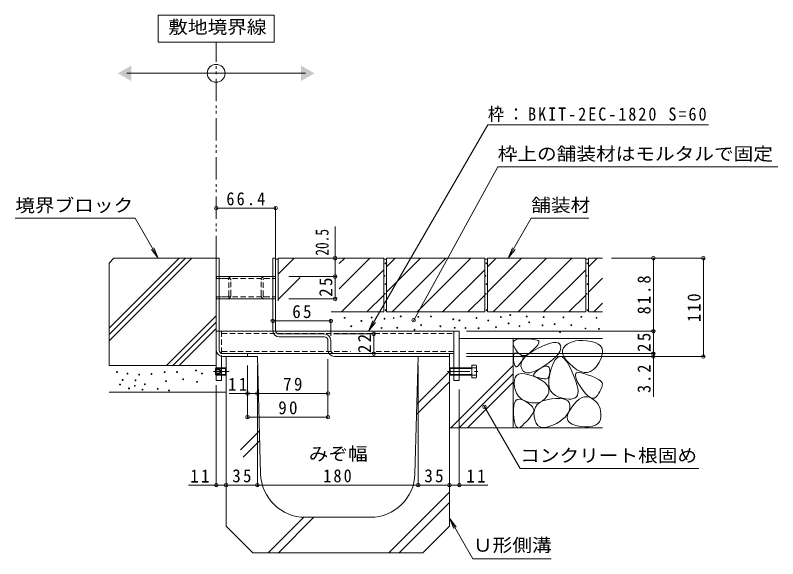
# Model space of a CAD drawing. Units: millimetres at full size, sheet at 1:5; some dimension numbers follow another scale. Extents: x -1703 to 1949, y -1363 to 1322.
# Drawn here: x 334 to 1188, y -835 to -226 of the extents above; entities that cross this region are included whole.
import ezdxf
from ezdxf.enums import TextEntityAlignment as Align

# ---------------------------------------------------------------- set-up
doc = ezdxf.new("R2010")
doc.units = ezdxf.units.MM
doc.header["$LTSCALE"] = 5
doc.header["$PDMODE"] = 32
doc.header["$PDSIZE"] = 4
for name, pattern in [('CHAIN1', [8, 5, -1, 1, -1]), ('DASHED1', [1.8, 1.2, -0.6]), ('DOUBLE_CHAIN1', [8.8, 5, -1, 0.6, -0.6, 0.6, -1])]:
    doc.linetypes.add(name, pattern=pattern)
for name, color, linetype, lineweight in [('4-0_通り芯', 7, 'Continuous', 9), ('4-3_寸法', 7, 'DASHED1', 9), ('4-4_文字', 7, 'Continuous', 9), ('4-5_建具', 7, 'Continuous', 9), ('4-E_見え係り', 7, 'Continuous', 9), ('4-F_断熱材', 6, 'Continuous', 5)]:
    doc.layers.add(name, color=color, linetype=linetype, lineweight=lineweight)
doc.styles.add('ＭＳ ゴシック', font='')
doc.styles.get('ＭＳ ゴシック').set_extended_font_data('MS Gothic')

msp = doc.modelspace()

# ---------------------------------------------------------------- linework, layer by layer
at = {"layer": '4-0_通り芯'}
for p, q in [((559.342, -601.035), (559.342, -498.235)), ((559.342, -498.235), (562.542, -498.235)), ((562.542, -601.035), (562.542, -498.235)), ((625.742, -498.235), (622.542, -498.235)), ((622.542, -579.035), (622.542, -498.235)), ((625.742, -579.035), (625.742, -498.235)), ((562.542, -518.735), (622.542, -518.735)), ((562.542, -543.735), (622.542, -543.735)), ((565.342, -580.035), (622.542, -580.035)), ((625.742, -580.035), (825.342, -580.035)), ((825.342, -580.035), (831.342, -580.035)), ((831.342, -580.035), (831.342, -635.035)), ((680.342, -583.035), (629.742, -583.035)), ((629.742, -586.235), (680.342, -586.235)), ((684.342, -601.035), (684.342, -590.235)), ((687.542, -590.235), (687.542, -601.035)), ((559.342, -601.035), (559.342, -635.035)), ((594.342, -605.035), (566.542, -605.035)), ((685.555, -605.035), (594.342, -605.035)), ((594.342, -605.035), (594.342, -608.235)), ((691.542, -605.035), (825.342, -605.035)), ((820.342, -608.235), (820.342, -605.035)), ((565.342, -608.134), (565.342, -635.035)), ((594.342, -608.235), (566.542, -608.235)), ((691.542, -608.235), (820.342, -608.235)), ((559.342, -635.035), (565.342, -635.035))]:
    msp.add_line(p, q, dxfattribs=at)
at = {"layer": '4-0_通り芯', "linetype": 'DASHED1'}
for p, q in [((559.342, -518.735), (562.542, -518.735)), ((622.542, -518.735), (625.742, -518.735)), ((559.342, -521.035), (625.742, -521.035)), ((559.342, -541.435), (625.742, -541.435)), ((559.342, -543.735), (562.542, -543.735)), ((622.542, -543.735), (625.742, -543.735)), ((565.342, -580.035), (559.342, -580.035)), ((565.342, -580.035), (565.342, -608.134)), ((622.542, -580.035), (625.742, -580.035)), ((565.342, -582.335), (825.342, -582.335)), ((565.342, -602.735), (709.548, -602.735)), ((566.542, -605.035), (565.342, -605.035)), ((577.042, -605.035), (571.055, -605.035)), ((685.555, -605.035), (691.542, -605.035)), ((738.314, -602.735), (825.342, -602.735))]:
    msp.add_line(p, q, dxfattribs=at)
at = {"layer": '4-0_通り芯', "color": 2}
for p, q in [((558.342, -621.711), (559.018, -621.035)), ((558.342, -621.711), (558.342, -628.358)), ((558.342, -621.711), (559.342, -621.711)), ((558.342, -622.541), (559.342, -622.541)), ((559.018, -621.035), (559.342, -621.035)), ((565.342, -621.035), (569.665, -621.035)), ((565.342, -621.711), (570.342, -621.711)), ((569.665, -621.035), (569.665, -629.035)), ((569.665, -621.035), (570.325, -621.694)), ((570.342, -621.711), (570.342, -628.358)), ((820.342, -621.71), (821.018, -621.034)), ((820.342, -621.71), (820.342, -628.358)), ((820.342, -621.71), (825.342, -621.71)), ((821.018, -621.034), (821.018, -629.034)), ((821.018, -621.034), (825.342, -621.034)), ((831.342, -621.034), (845.342, -621.034)), ((831.342, -621.71), (845.342, -621.71)), ((845.342, -617.845), (850.031, -617.845)), ((845.342, -617.845), (845.342, -632.224)), ((845.342, -621.034), (850.031, -621.034)), ((850.641, -619.44), (850.641, -630.629)), ((558.342, -623.041), (559.342, -623.041)), ((558.342, -627.041), (559.342, -627.041)), ((558.342, -627.541), (559.342, -627.541)), ((558.342, -628.358), (559.018, -629.034)), ((558.342, -628.358), (559.342, -628.358)), ((565.342, -628.358), (570.342, -628.358)), ((565.342, -629.035), (569.665, -629.035)), ((569.665, -629.035), (570.342, -628.358)), ((820.342, -628.358), (821.018, -629.034)), ((820.342, -628.358), (825.342, -628.358)), ((821.018, -629.034), (825.342, -629.034)), ((831.342, -628.358), (845.342, -628.358)), ((831.342, -629.034), (845.342, -629.034)), ((845.342, -629.034), (850.031, -629.034)), ((845.342, -632.224), (850.031, -632.224))]:
    msp.add_line(p, q, dxfattribs=at)
at = {"layer": '4-0_通り芯', "color": 2, "linetype": 'DASHED1'}
for p, q in [((559.342, -621.035), (565.342, -621.035)), ((559.342, -621.711), (565.342, -621.711)), ((559.342, -622.541), (563.342, -622.541)), ((563.342, -622.541), (564.774, -625.022)), ((563.342, -622.541), (563.342, -627.541)), ((825.342, -621.034), (831.342, -621.034)), ((825.342, -621.71), (831.342, -621.71)), ((559.342, -623.041), (563.342, -623.041)), ((559.342, -627.041), (563.342, -627.041)), ((559.342, -627.541), (563.342, -627.541)), ((559.342, -628.358), (565.342, -628.358)), ((559.342, -629.035), (565.342, -629.035)), ((563.342, -627.541), (564.789, -625.035)), ((825.342, -628.358), (831.342, -628.358)), ((825.342, -629.034), (831.342, -629.034))]:
    msp.add_line(p, q, dxfattribs=at)
at = {"layer": '4-0_通り芯', "color": 2, "linetype": 'CHAIN1'}
for p, q in [((573.663, -625.034), (556.163, -625.034)), ((818.138, -625.034), (852.166, -625.034))]:
    msp.add_line(p, q, dxfattribs=at)
at = {"layer": '4-0_通り芯'}
msp.add_lwpolyline([(825.342, -580.035), (825.342, -635.035), (831.342, -635.035)], dxfattribs=at)
at = {"layer": '4-0_通り芯', "color": 2}
msp.add_lwpolyline([(559.018, -621.035), (559.018, -629.034), (559.342, -629.035)], dxfattribs=at)
at = {"layer": '4-0_通り芯'}
for centre, radius, start, end in [((629.742, -579.035), 7.2, 180, 270), ((629.742, -579.035), 4, 180, 270), ((680.342, -590.235), 7.2, 0, 90), ((680.342, -590.235), 4, 0, 90), ((566.542, -601.035), 7.2, 180, 270), ((566.542, -601.035), 4, 180, 270), ((691.542, -601.035), 7.2, 180, 270), ((691.542, -601.035), 4, 180, 270)]:
    msp.add_arc(centre, radius, start, end, dxfattribs=at)
at = {"layer": '4-0_通り芯', "color": 2}
for centre, radius, start, end in [((848.251, -619.44), 2.39, 318.1441, 41.8559), ((837.223, -625.034), 13.418, 342.65606, 17.34394), ((848.251, -630.629), 2.39, 318.1441, 41.8559)]:
    msp.add_arc(centre, radius, start, end, dxfattribs=at)
at = {"layer": '4-3_寸法'}
for p, q in [((559.542, -521.035), (559.542, -518.735)), ((559.542, -518.735), (562.542, -518.735)), ((571.542, -518.735), (562.542, -518.735)), ((613.542, -518.735), (622.542, -518.735)), ((625.542, -518.735), (622.542, -518.735)), ((625.542, -521.035), (625.542, -518.735)), ((562.542, -521.035), (559.542, -521.035)), ((572.042, -521.035), (562.542, -521.035)), ((573.242, -540.235), (573.242, -522.235)), ((575.542, -539.735), (575.542, -522.735)), ((609.542, -539.735), (609.542, -522.735)), ((611.842, -540.235), (611.842, -522.235)), ((613.042, -521.035), (622.542, -521.035)), ((622.542, -521.035), (625.542, -521.035)), ((559.542, -541.435), (559.542, -543.735)), ((562.542, -541.435), (559.542, -541.435)), ((559.542, -543.735), (562.542, -543.735)), ((572.042, -541.435), (562.542, -541.435)), ((571.542, -543.735), (562.542, -543.735)), ((613.042, -541.435), (622.542, -541.435)), ((613.542, -543.735), (622.542, -543.735)), ((622.542, -541.435), (625.542, -541.435)), ((625.542, -543.735), (622.542, -543.735)), ((625.542, -541.435), (625.542, -543.735))]:
    msp.add_line(p, q, dxfattribs=at)
for centre, radius, start, end in [((571.542, -522.735), 4, 0, 90), ((613.542, -522.735), 4, 90, 180), ((572.042, -522.235), 1.2, 0, 90), ((613.042, -522.235), 1.2, 90, 180), ((571.542, -539.735), 4, 270, 0), ((572.042, -540.235), 1.2, 270, 0), ((613.542, -539.735), 4, 180, 270), ((613.042, -540.235), 1.2, 180, 270)]:
    msp.add_arc(centre, radius, start, end, dxfattribs=at)
at = {"layer": '4-4_文字'}
for p, q in [((559.342, -442.161), (625.742, -442.161)), ((625.742, -440.661), (625.742, -497.235)), ((692.389, -498.235), (692.389, -462.516)), ((692.389, -518.735), (692.389, -498.235)), ((1105.98, -498.235), (1001.625, -498.235)), ((1048.524, -498.235), (1048.524, -580.035)), ((1104.48, -498.235), (1104.48, -608.235)), ((693.889, -518.735), (640.542, -518.735)), ((692.389, -518.735), (692.389, -543.735)), ((693.889, -543.735), (640.542, -543.735)), ((622.542, -568.412), (687.542, -568.412)), ((687.542, -566.912), (687.542, -585.235)), ((1050.024, -580.035), (839.462, -580.035)), ((1048.524, -580.035), (1048.524, -605.035)), ((737.03, -583.035), (690.342, -583.035)), ((735.53, -605.035), (735.53, -583.035)), ((1050.024, -605.035), (839.462, -605.035)), ((1048.524, -605.035), (1048.524, -608.235)), ((684.342, -677.62), (684.342, -611.035)), ((1105.98, -608.235), (839.462, -608.235)), ((1048.524, -608.235), (1048.524, -653.441)), ((594.342, -677.62), (594.342, -618.235)), ((605.342, -753.822), (605.342, -618.235)), ((785.342, -753.822), (785.342, -618.235)), ((559.342, -753.822), (559.342, -640.282)), ((831.342, -753.822), (831.342, -645.035)), ((594.342, -649.674), (573.898, -649.674)), ((594.342, -649.674), (605.342, -649.674)), ((605.342, -649.674), (684.342, -649.674)), ((594.342, -676.12), (684.342, -676.12)), ((559.342, -752.322), (528.367, -752.322)), ((559.342, -752.322), (570.342, -752.322)), ((570.342, -752.322), (605.342, -752.322)), ((605.342, -752.322), (785.342, -752.322)), ((785.342, -752.322), (820.342, -752.322)), ((820.342, -752.322), (831.342, -752.322)), ((831.342, -752.322), (863.275, -752.322))]:
    msp.add_line(p, q, dxfattribs=at)
for p in [(559.342, -442.161), (625.742, -442.161), (692.389, -498.235), (1048.524, -498.235), (1104.48, -498.235), (692.389, -518.735), (692.389, -543.735), (622.542, -568.412), (687.542, -568.412), (1048.524, -580.035), (735.53, -583.035), (735.53, -605.035), (1048.524, -605.035), (1048.524, -608.235), (1104.48, -608.235), (594.342, -649.674), (605.342, -649.674), (684.342, -649.674), (594.342, -676.12), (684.342, -676.12), (559.342, -752.322), (570.342, -752.322), (605.342, -752.322), (785.342, -752.322), (820.342, -752.322), (831.342, -752.322)]:
    msp.add_point(p, dxfattribs=at)
at = {"layer": '4-5_建具', "color": 2, "linetype": 'DOUBLE_CHAIN1'}
msp.add_line((559.342, -498.235), (559.342, -256.162), dxfattribs=at)
at = {"layer": '4-5_建具'}
for p, q in [((459.184, -291.139), (659.184, -291.139)), ((863.299, -348.703), (729.74, -580.035)), ((863.299, -348.703), (1110.244, -348.703)), ((874.32, -396.014), (780.26, -567.591)), ((874.32, -396.014), (1187.688, -396.014)), ((468.531, -453.54), (334.363, -453.54)), ((494.336, -498.235), (468.531, -453.54)), ((494.336, -498.235), (486.726, -488.318)), ((494.336, -498.235), (489.552, -486.686)), ((886.067, -498.235), (890.85, -486.686)), ((886.067, -498.235), (893.676, -488.318)), ((729.74, -580.035), (734.523, -568.486)), ((729.74, -580.035), (737.349, -570.118)), ((899.449, -733.751), (859.509, -664.573)), ((899.449, -733.751), (1099.449, -733.751)), ((820.342, -789.423), (825.125, -800.971)), ((820.342, -789.423), (827.951, -799.34)), ((820.342, -789.423), (846.473, -834.683)), ((846.473, -834.683), (934.074, -834.683))]:
    msp.add_line(p, q, dxfattribs=at)
msp.add_lwpolyline([(494.184, -256.162), (624.184, -256.162), (624.184, -226.162), (494.184, -226.162)], close=True, dxfattribs=at)
msp.add_lwpolyline([(886.067, -498.235), (911.871, -453.54), (976.323, -453.54)], dxfattribs=at)
msp.add_circle((559.184, -291.139), 10, dxfattribs=at)
for p in [(780.26, -567.591), (859.509, -664.573)]:
    msp.add_point(p, dxfattribs=at)
for points in [[(464.184, -282.479), (464.184, -299.799), (449.184, -291.139)], [(654.184, -282.479), (654.184, -299.799), (669.184, -291.139)]]:
    msp.add_solid(points, dxfattribs=at)
at = {"layer": '4-E_見え係り', "color": 2}
for p, q in [((444.842, -498.235), (439.342, -503.735)), ((439.342, -590.775), (531.883, -498.235)), ((439.342, -583.704), (524.811, -498.235)), ((439.342, -576.633), (517.74, -498.235)), ((625.742, -499.235), (628.742, -499.235)), ((628.742, -498.235), (628.742, -546.015)), ((628.742, -515.975), (646.482, -498.235)), ((628.742, -498.235), (746.742, -498.235)), ((697.009, -504.276), (703.05, -498.235)), ((697.044, -532.525), (731.335, -498.235)), ((746.742, -498.235), (746.742, -558.235)), ((746.742, -499.235), (749.742, -499.235)), ((749.742, -507.975), (759.482, -498.235)), ((749.742, -536.259), (787.766, -498.235)), ((749.742, -498.235), (859.742, -498.235)), ((749.742, -498.235), (749.742, -558.235)), ((756.05, -558.235), (816.05, -498.235)), ((784.335, -558.235), (844.335, -498.235)), ((859.742, -498.235), (859.742, -558.235)), ((859.742, -499.235), (862.742, -499.235)), ((862.742, -507.975), (872.482, -498.235)), ((862.742, -536.259), (900.766, -498.235)), ((862.742, -498.235), (972.742, -498.235)), ((862.742, -498.235), (862.742, -558.235)), ((869.05, -558.235), (929.05, -498.235)), ((897.335, -558.235), (957.335, -498.235)), ((972.742, -498.235), (972.742, -558.235)), ((972.742, -499.235), (975.742, -499.235)), ((975.742, -507.975), (985.482, -498.235)), ((975.742, -498.235), (975.742, -558.235)), ((975.742, -498.235), (991.642, -498.235)), ((439.342, -503.735), (439.342, -618.235)), ((699.619, -558.235), (746.742, -511.112)), ((812.619, -558.235), (859.742, -511.112)), ((925.619, -558.235), (972.742, -511.112)), ((628.742, -544.259), (653.234, -519.766)), ((975.742, -536.259), (991.642, -520.359)), ((727.903, -558.235), (746.742, -539.396)), ((840.903, -558.235), (859.742, -539.396)), ((953.903, -558.235), (972.742, -539.396)), ((982.05, -558.235), (991.642, -548.643)), ((503.806, -618.235), (559.342, -562.699)), ((687.758, -558.235), (746.742, -558.235)), ((749.742, -558.235), (859.742, -558.235)), ((862.742, -558.235), (972.742, -558.235)), ((975.742, -558.235), (991.642, -558.235)), ((510.877, -618.235), (559.342, -569.77)), ((517.949, -618.235), (559.342, -576.841)), ((991.642, -588.235), (831.342, -588.235)), ((891.642, -588.235), (891.642, -688.235)), ((439.342, -618.235), (559.342, -618.235)), ((821.786, -688.235), (891.642, -618.378)), ((831.12, -688.235), (891.642, -627.712)), ((840.453, -688.235), (891.642, -637.046)), ((439.325, -648.235), (570.342, -648.235)), ((991.642, -688.235), (820.342, -688.235))]:
    msp.add_line(p, q, dxfattribs=at)
msp.add_lwpolyline([(444.842, -498.235), (559.342, -498.235), (559.342, -618.235)], dxfattribs=at)
for points in [[(920.164, -590.932), (920.488, -591.6), (920.425, -592.501), (919.975, -593.636), (919.136, -595.004), (917.911, -596.606), (916.297, -598.441), (914.296, -600.51), (911.907, -602.812), (909.369, -604.888), (906.918, -606.276), (904.555, -606.978), (902.279, -606.992), (900.091, -606.319), (897.99, -604.959), (895.977, -602.911), (894.052, -600.177), (892.534, -597.298), (891.745, -594.817), (891.685, -592.735), (892.352, -591.051), (893.749, -589.765), (895.873, -588.878), (898.726, -588.388), (902.308, -588.297), (906.039, -588.433), (909.342, -588.624), (912.216, -588.87), (914.663, -589.172), (916.681, -589.529), (918.27, -589.941), (919.431, -590.409)], [(944.694, -595.85), (945.087, -597.976), (944.733, -600.296), (943.629, -602.812), (941.778, -605.522), (939.177, -608.428), (935.829, -611.528), (931.731, -614.824), (926.886, -618.314), (921.915, -621.509), (917.445, -623.918), (913.473, -625.541), (910.002, -626.378), (907.029, -626.429), (904.557, -625.694), (902.583, -624.173), (901.11, -621.866), (900.317, -619.153), (900.387, -616.412), (901.319, -613.645), (903.114, -610.85), (905.771, -608.029), (909.291, -605.18), (913.673, -602.305), (918.918, -599.402), (924.287, -596.795), (929.043, -594.806), (933.185, -593.435), (936.714, -592.682), (939.629, -592.547), (941.931, -593.03), (943.619, -594.131)], [(958.614, -619.85), (962.952, -623.018), (967.089, -625.103), (971.022, -626.108), (974.754, -626.03), (978.282, -624.872), (981.609, -622.631), (984.732, -619.31), (987.654, -614.906), (989.982, -610.214), (991.329, -606.023), (991.692, -602.336), (991.074, -599.15), (989.472, -596.468), (986.889, -594.287), (983.323, -592.61), (978.774, -591.434), (973.91, -590.703), (969.399, -590.357), (965.24, -590.397), (961.434, -590.822), (957.98, -591.633), (954.879, -592.829), (952.13, -594.411), (949.734, -596.378), (947.93, -598.635), (946.959, -601.085), (946.82, -603.729), (947.514, -606.566), (949.04, -609.597), (951.399, -612.821), (954.59, -616.239)], [(902.55, -610.847), (902.194, -611.609), (901.756, -612.421), (901.235, -613.285), (900.631, -614.2), (899.945, -615.166), (899.176, -616.183), (898.324, -617.251), (897.389, -618.371), (896.451, -619.28), (895.591, -619.719), (894.809, -619.687), (894.103, -619.185), (893.475, -618.212), (892.925, -616.768), (892.452, -614.853), (892.056, -612.468), (891.824, -610.058), (891.843, -608.067), (892.112, -606.496), (892.632, -605.346), (893.403, -604.616), (894.423, -604.305), (895.695, -604.415), (897.217, -604.945), (898.742, -605.685), (900.021, -606.424), (901.055, -607.162), (901.845, -607.9), (902.389, -608.638), (902.687, -609.375), (902.741, -610.111)], [(963.422, -651.706), (964.044, -649.603), (964.181, -646.966), (963.834, -643.795), (963.002, -640.09), (961.686, -635.851), (959.885, -631.078), (957.6, -625.771), (954.83, -619.93), (951.872, -614.616), (949.022, -610.891), (946.28, -608.754), (943.646, -608.206), (941.12, -609.246), (938.702, -611.875), (936.392, -616.092), (934.19, -621.898), (932.445, -628.169), (931.505, -633.784), (931.371, -638.742), (932.042, -643.042), (933.519, -646.685), (935.801, -649.672), (938.889, -652.002), (942.782, -653.674), (946.864, -654.819), (950.516, -655.567), (953.74, -655.917), (956.534, -655.87), (958.9, -655.425), (960.836, -654.583), (962.344, -653.343)], [(928.618, -633.139), (927.568, -633.139), (926.416, -633.072), (925.162, -632.938), (923.807, -632.737), (922.35, -632.47), (920.791, -632.136), (919.131, -631.735), (917.369, -631.267), (915.843, -630.686), (914.891, -629.943), (914.514, -629.04), (914.71, -627.975), (915.481, -626.75), (916.826, -625.363), (918.745, -623.816), (921.238, -622.108), (923.847, -620.572), (926.112, -619.541), (928.033, -619.017), (929.611, -618.998), (930.845, -619.485), (931.736, -620.477), (932.284, -621.976), (932.487, -623.98), (932.455, -626.098), (932.294, -627.938), (932.003, -629.5), (931.584, -630.784), (931.036, -631.79), (930.359, -632.518), (929.553, -632.968)], [(930.294, -651.146), (928.594, -653.91), (926.616, -656.177), (924.358, -657.948), (921.822, -659.222), (919.006, -660), (915.912, -660.281), (912.538, -660.066), (908.886, -659.354), (905.316, -658.19), (902.193, -656.615), (899.514, -654.632), (897.282, -652.238), (895.494, -649.436), (894.153, -646.223), (893.256, -642.602), (892.806, -638.57), (892.941, -634.736), (893.802, -631.703), (895.389, -629.474), (897.702, -628.046), (900.741, -627.422), (904.506, -627.599), (908.997, -628.58), (914.214, -630.362), (919.347, -632.598), (923.589, -634.937), (926.937, -637.38), (929.394, -639.926), (930.957, -642.576), (931.629, -645.329), (931.407, -648.186)], [(991.165, -637.863), (991.387, -639.006), (991.361, -640.321), (991.084, -641.806), (990.559, -643.463), (989.783, -645.291), (988.759, -647.29), (987.484, -649.46), (985.961, -651.802), (984.214, -653.763), (982.272, -654.793), (980.133, -654.893), (977.799, -654.061), (975.269, -652.298), (972.543, -649.604), (969.621, -645.979), (966.503, -641.424), (963.77, -636.812), (962.004, -633.02), (961.205, -630.048), (961.372, -627.896), (962.506, -626.564), (964.606, -626.051), (967.673, -626.358), (971.707, -627.485), (975.963, -628.992), (979.699, -630.439), (982.912, -631.827), (985.605, -633.154), (987.777, -634.421), (989.427, -635.628), (990.557, -636.776)], [(914.011, -670.894), (913.135, -672.41), (912.078, -674.016), (910.84, -675.714), (909.421, -677.503), (907.82, -679.383), (906.039, -681.355), (904.077, -683.417), (901.934, -685.571), (899.823, -687.288), (897.958, -688.043), (896.34, -687.835), (894.967, -686.664), (893.841, -684.531), (892.96, -681.434), (892.326, -677.375), (891.938, -672.352), (891.894, -667.307), (892.295, -663.18), (893.139, -659.969), (894.427, -657.676), (896.158, -656.3), (898.333, -655.841), (900.952, -656.3), (904.015, -657.676), (907.045, -659.488), (909.566, -661.254), (911.579, -662.975), (913.082, -664.649), (914.078, -666.279), (914.564, -667.863), (914.542, -669.401)], [(955.102, -664.986), (954.519, -667.936), (953.415, -670.763), (951.789, -673.468), (949.643, -676.051), (946.976, -678.511), (943.788, -680.85), (940.078, -683.066), (935.848, -685.16), (931.594, -686.793), (927.816, -687.627), (924.513, -687.663), (921.685, -686.899), (919.332, -685.337), (917.454, -682.975), (916.051, -679.815), (915.124, -675.856), (914.821, -671.727), (915.292, -668.058), (916.537, -664.847), (918.557, -662.096), (921.351, -659.804), (924.919, -657.971), (929.261, -656.597), (934.378, -655.683), (939.517, -655.229), (943.928, -655.237), (947.611, -655.707), (950.566, -656.639), (952.792, -658.033), (954.29, -659.889), (955.06, -662.206)], [(989.814, -675.722), (989.262, -678.883), (988.041, -681.524), (986.148, -683.647), (983.586, -685.25), (980.352, -686.335), (976.449, -686.9), (971.874, -686.947), (966.63, -686.474), (961.587, -685.513), (957.618, -684.092), (954.723, -682.213), (952.902, -679.874), (952.155, -677.077), (952.482, -673.82), (953.883, -670.105), (956.358, -665.93), (959.355, -661.909), (962.325, -658.652), (965.265, -656.161), (968.178, -654.434), (971.061, -653.473), (973.917, -653.276), (976.743, -653.845), (979.542, -655.178), (982.138, -657.001), (984.36, -659.036), (986.206, -661.285), (987.678, -663.746), (988.774, -666.421), (989.496, -669.308), (989.842, -672.409)]]:
    msp.add_lwpolyline(points, close=True, dxfattribs=at)
at = {"layer": '4-E_見え係り'}
for centre in [(748.785, -503.924), (861.785, -503.924), (974.785, -503.924), (747.531, -517.945), (860.531, -517.945), (973.531, -517.945), (748.771, -527.275), (861.771, -527.275), (974.771, -527.275), (747.838, -538.065), (860.838, -538.065), (973.838, -538.065), (749, -556.492), (765.708, -563.372), (799.631, -563.503), (862, -556.492), (888.357, -561.875), (906.765, -563.499), (975, -556.492), (702.969, -564.944), (721.787, -568.461), (733.225, -564.682), (747.632, -565.992), (757.872, -565.124), (785.354, -563.765), (824.514, -566.594), (831.421, -567.784), (850.457, -565.124), (863.718, -567.918), (877.795, -564.128), (886.458, -571.166), (909.472, -569.996), (925.715, -564.041), (938.005, -572.029), (947.824, -564.393), (967.892, -563.82), (984.82, -565.003), (710.435, -574.374), (733.749, -573.85), (744.358, -576.339), (761.909, -576.077), (781.163, -578.173), (788.629, -573.065), (810.117, -574.415), (826.169, -576.172), (838.219, -576.346), (852.89, -576.581), (872.381, -575.498), (898.644, -574.328), (924.358, -573.332), (956.641, -573.211), (972.497, -576.883), (987.657, -577.326), (944.084, -580.85), (448.126, -625.643), (459.997, -627.408), (472.991, -628.531), (486.788, -627.729), (501.547, -625.804), (515.503, -625.643), (536.679, -623.879), (543.417, -627.248), (451.655, -639.6), (454.543, -634.467), (468.981, -634.948), (479.408, -639.279), (503.151, -635.91), (522.305, -633.678), (537.802, -636.552), (461.601, -643.932), (468.179, -641.044), (476.681, -645.375), (493.846, -644.413), (506.359, -646.338)]:
    msp.add_circle(centre, 0.5, dxfattribs=at)
at = {"layer": '4-F_断熱材'}
for p, q in [((570.342, -608.235), (605.342, -608.235)), ((570.342, -608.235), (570.342, -798.235)), ((608.992, -739.623), (605.342, -608.235)), ((781.692, -739.623), (785.342, -608.235)), ((820.342, -608.235), (785.342, -608.235)), ((820.342, -608.235), (820.342, -798.235)), ((820.342, -625.165), (783.858, -661.649)), ((820.342, -636.479), (783.535, -673.286)), ((607.652, -691.405), (586.337, -712.72)), ((607.958, -702.413), (589.538, -720.833)), ((820.342, -760.301), (752.408, -828.235)), ((820.342, -771.615), (763.64, -828.316)), ((657.272, -788.235), (617.272, -828.235)), ((668.586, -788.235), (628.504, -828.316)), ((658.973, -788.235), (731.712, -788.235)), ((600.342, -828.235), (570.342, -798.235)), ((790.342, -828.235), (820.342, -798.235)), ((600.342, -828.235), (790.342, -828.235))]:
    msp.add_line(p, q, dxfattribs=at)
for centre, start, end in [((658.973, -738.235), 181.59105, 270), ((731.712, -738.235), 270, 358.40894)]:
    msp.add_arc(centre, 50, start, end, dxfattribs=at)

# ---------------------------------------------------------------- texts
at = {"layer": '4-4_文字', "color": 2, "style": 'ＭＳ ゴシック', "width": 0.75}
msp.add_text('20.5', height=14.66, rotation=90, dxfattribs=at).set_placement((689.389, -495.375), align=Align.BOTTOM_LEFT)
at = {"layer": '4-4_文字', "color": 2, "style": 'ＭＳ ゴシック', "width": 1.1}
msp.add_text('みぞ幅', height=14.66, dxfattribs=at).set_placement((662.842, -728.915), align=Align.BOTTOM_LEFT)
at = {"layer": '4-4_文字', "color": 2, "char_height": 14.66, "attachment_point": 7, "style": 'ＭＳ ゴシック'}
for s, insert in [('\\T1.28;\\W0.9;66.4', (570.667, -439.161)), ('\\T1.27;\\W0.95;65', (644.417, -565.412)), ('\\T1.27;\\W0.95;11', (572.507, -646.674)), ('\\T1.27;\\W0.95;79', (634.217, -646.674)), ('\\T1.27;\\W0.95;90', (628.717, -673.12)), ('\\T1.27;\\W0.95;11', (530.177, -749.322)), ('\\T1.27;\\W0.95;35', (577.217, -749.322)), ('\\T1.27;\\W0.9;180', (679.092, -749.322)), ('\\T1.27;\\W0.95;35', (792.217, -749.322)), ('\\T1.27;\\W0.95;11', (839.234, -749.322))]:
    msp.add_mtext(s, dxfattribs=dict(at, insert=insert))
at = {"layer": '4-4_文字', "color": 2, "char_height": 14.66, "attachment_point": 7, "rotation": 90, "style": 'ＭＳ ゴシック'}
for s, insert in [('\\T1.28;\\W0.9;81.8', (1045.524, -561.01)), ('\\T1.27;\\W0.95;25', (689.389, -541.36)), ('\\T1.27;\\W0.9;110', (1101.48, -569.485)), ('\\T1.27;\\W0.95;22', (732.53, -604.433)), ('\\T1.27;\\W0.95;25', (1045.524, -603.16)), ('\\T1.27;\\W0.9;3.2', (1045.524, -649.076))]:
    msp.add_mtext(s, dxfattribs=dict(at, insert=insert))
at = {"layer": '4-5_建具', "color": 2, "style": 'ＭＳ ゴシック', "width": 1.1}
for s, p in [('敷地境界線', (505.605, -251.061)), ('枠上の舗装材はモルタルで固定', (874.32, -393.014)), ('境界ブロック', (334.363, -450.714)), ('舗装材', (911.871, -450.54)), ('コンクリート根固め', (899.449, -730.751)), ('Ｕ形側溝', (846.574, -831.153))]:
    msp.add_text(s, height=14.66, dxfattribs=at).set_placement(p, align=Align.BOTTOM_LEFT)
at = {"layer": '4-5_建具', "color": 2, "insert": (863.299, -345.703), "char_height": 14.66, "attachment_point": 7, "style": 'ＭＳ ゴシック'}
msp.add_mtext('\\T1.25;\\W0.9;枠：BKIT-2EC-1820\\~S=60', dxfattribs=at)

doc.saveas('drawing.dxf')
